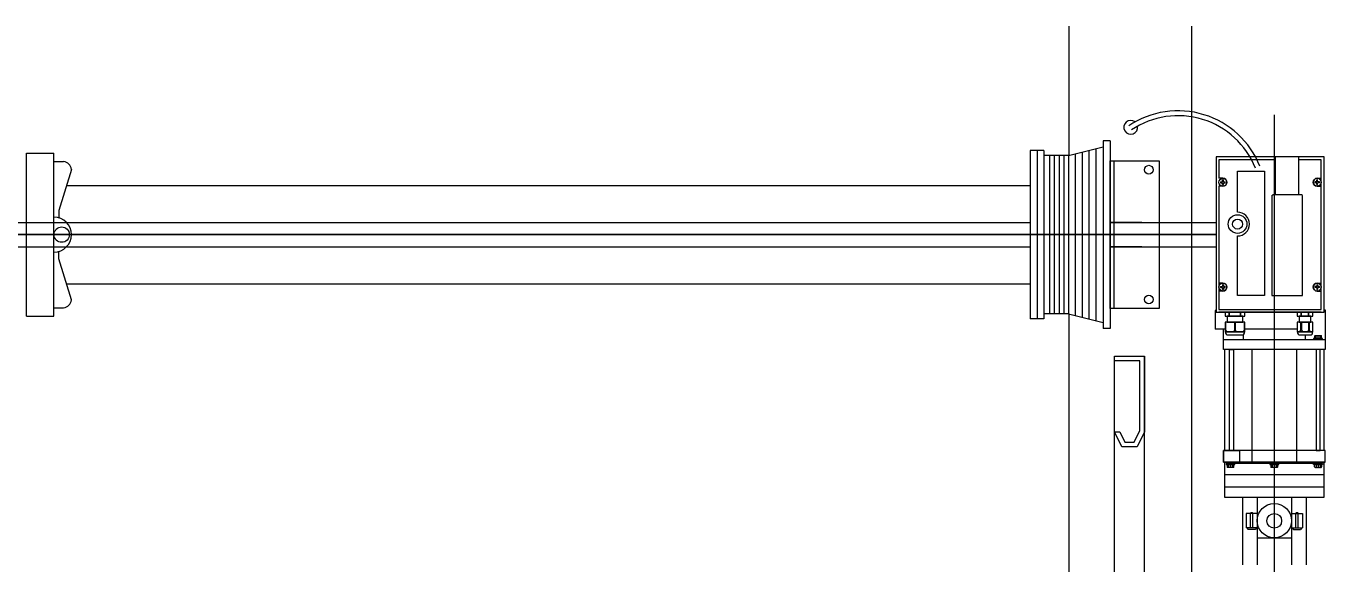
# Model space of a CAD drawing. Header units: millimetres. Extents: x 34479 to 326239, y 111570 to 168880.
# Drawn here: x 194540 to 195201, y 167183 to 167458 of the extents above; entities that cross this region are included whole.
import ezdxf

# ---------------------------------------------------------------- set-up
doc = ezdxf.new("R2010")
doc.units = ezdxf.units.MM
doc.header["$LTSCALE"] = 100
doc.header["$MEASUREMENT"] = 0
doc.layers.get('0').update_dxf_attribs({"linetype": 'CONTINUOUS'})
for name, color, linetype in [('FIN', 8, 'CONTINUOUS'), ('LC-003-002-----0', 1, 'CONTINUOUS'), ('OHD Frame', 2, 'CONTINUOUS'), ('OHD Track', 4, 'CONTINUOUS')]:
    doc.layers.add(name, color=color, linetype=linetype)

msp = doc.modelspace()

# ---------------------------------------------------------------- linework, layer by layer
at = {"color": 1}
for p, q in [((195175.62, 167412.35, 0), (195175.62, 167170.9, 0)), ((195092.01, 167399.14, 0), (195088.51, 167399.14, 0)), ((195058.35, 167394.27, 0), (195051.35, 167394.27, 0)), ((195070.76, 167391.73, 0), (195058.35, 167391.73, 0)), ((194560.56, 167376.39, 0), (195051.35, 167376.39, 0)), ((194560.56, 167326.39, 0), (195051.35, 167326.39, 0)), ((195070.76, 167311.23, 0), (195058.35, 167311.23, 0)), ((195058.35, 167308.68, 0), (195051.35, 167308.68, 0)), ((195092.01, 167303.81, 0), (195088.51, 167303.81, 0))]:
    msp.add_line(p, q, dxfattribs=at)
at = {"color": 1, "linetype": 'Continuous'}
for p, q in [((195070.76, 167391.73, 0), (195088.51, 167396.14, 0)), ((195088.51, 167399.14, 0), (195088.51, 167303.81, 0)), ((195092.01, 167399.14, 0), (195092.01, 167303.81, 0)), ((195051.35, 167394.27, 0), (195051.35, 167308.68, 0)), ((195054.85, 167394.27, 0), (195054.85, 167308.68, 0)), ((195058.35, 167394.27, 0), (195058.35, 167308.68, 0)), ((195070.76, 167391.73, 0), (195070.76, 167311.23, 0)), ((195070.76, 167311.23, 0), (195088.51, 167306.81, 0))]:
    msp.add_line(p, q, dxfattribs=at)
at = {"color": 3}
for p, q in [((194540.25, 167309.99, 0), (194540.25, 167392.96, 0)), ((194540.25, 167392.96, 0), (194554.24, 167392.96, 0)), ((194554.24, 167309.99, 0), (194554.24, 167392.96, 0)), ((194554.24, 167388.66, 0), (194559.13, 167388.66, 0)), ((194563.11, 167384.67, 0), (194556.67, 167363.76, 0)), ((194556.67, 167363.76, 0), (194556.67, 167360, 0)), ((194556.67, 167339.19, 0), (194556.67, 167342.95, 0)), ((194563.11, 167318.28, 0), (194556.67, 167339.19, 0)), ((194540.25, 167309.99, 0), (194554.24, 167309.99, 0)), ((194554.24, 167314.29, 0), (194559.13, 167314.29, 0)), ((195094.19, 163432.59, 0), (195094.19, 167289.71, 0)), ((195109.59, 163432.59, 0), (195109.59, 167289.71, 0))]:
    msp.add_line(p, q, dxfattribs=at)
at = {"color": 8, "linetype": 'Continuous'}
for p, q in [((195061.13, 167391.73, 0), (195061.13, 167311.23, 0)), ((195063.58, 167391.73, 0), (195063.58, 167311.23, 0)), ((195066.03, 167391.73, 0), (195066.03, 167311.23, 0)), ((195068.48, 167391.73, 0), (195068.48, 167311.23, 0)), ((195074.26, 167392.6, 0), (195074.26, 167310.35, 0)), ((195077.76, 167393.47, 0), (195077.76, 167309.48, 0)), ((195081.26, 167394.34, 0), (195081.26, 167308.61, 0)), ((195084.76, 167395.21, 0), (195084.76, 167307.74, 0))]:
    msp.add_line(p, q, dxfattribs=at)
at = {"color": 0}
for p, q in [((195176.26, 167371.79, 0), (195176.26, 167390.98, 0)), ((195188.05, 167371.79, 0), (195188.05, 167390.98, 0)), ((195094.01, 167313.98, 0), (195094.01, 167388.98, 0)), ((195149.46, 167380.14, 0), (195147.46, 167380.14, 0)), ((195149.46, 167376.14, 0), (195147.46, 167376.14, 0)), ((195197.46, 167380.14, 0), (195199.46, 167380.14, 0)), ((195197.46, 167376.14, 0), (195199.46, 167376.14, 0)), ((195174.32, 167371.39, 0), (195174.89, 167371.79, 0)), ((195189.99, 167371.39, 0), (195189.41, 167371.79, 0)), ((195149.46, 167326.81, 0), (195147.46, 167326.81, 0)), ((195197.46, 167326.81, 0), (195199.46, 167326.81, 0)), ((195149.46, 167322.81, 0), (195147.46, 167322.81, 0)), ((195197.46, 167322.81, 0), (195199.46, 167322.81, 0)), ((195145.96, 167312.96, 0), (195145.46, 167312.96, 0)), ((195145.46, 167312.96, 0), (195145.46, 167303.44, 0)), ((195199.46, 167311.98, 0), (195147.46, 167311.98, 0)), ((195152.6, 167309.98, 0), (195152.6, 167311.98, 0)), ((195152.85, 167309.98, 0), (195152.85, 167311.98, 0)), ((195158.35, 167309.98, 0), (195158.35, 167311.98, 0)), ((195158.6, 167309.98, 0), (195158.6, 167311.98, 0)), ((195189.28, 167309.98, 0), (195189.28, 167311.98, 0)), ((195189.53, 167309.98, 0), (195189.53, 167311.98, 0)), ((195193.03, 167309.98, 0), (195193.03, 167311.98, 0)), ((195193.28, 167309.98, 0), (195193.28, 167311.98, 0)), ((195200.96, 167313.22, 0), (195201.46, 167313.22, 0)), ((195201.46, 167313.22, 0), (195201.46, 167293.05, 0)), ((195150.6, 167303.44, 0), (195145.46, 167303.44, 0)), ((195149.79, 167298.12, 0), (195149.79, 167303.44, 0)), ((195187.28, 167303.44, 0), (195160.6, 167303.44, 0)), ((195160, 167298.12, 0), (195160, 167300.77, 0)), ((195191.28, 167300.48, 0), (195191.28, 167298.12, 0)), ((195196.17, 167299.92, 0), (195196.17, 167298.62, 0)), ((195196.17, 167298.62, 0), (195199.67, 167298.62, 0)), ((195196.42, 167300.17, 0), (195196.67, 167300.17, 0)), ((195196.92, 167298.62, 0), (195196.92, 167299.92, 0)), ((195197.17, 167300.17, 0), (195197.67, 167300.17, 0)), ((195197.92, 167298.62, 0), (195197.92, 167299.92, 0)), ((195198.17, 167300.17, 0), (195198.67, 167300.17, 0)), ((195198.92, 167298.62, 0), (195198.92, 167299.92, 0)), ((195199.17, 167300.17, 0), (195199.42, 167300.17, 0)), ((195199.67, 167298.62, 0), (195199.67, 167299.92, 0)), ((195150.29, 167293.05, 0), (195150.29, 167241.78, 0)), ((195200.96, 167241.78, 0), (195200.96, 167293.05, 0)), ((195155.08, 167234.62, 0), (195151.58, 167234.62, 0)), ((195151.58, 167234.62, 0), (195151.58, 167233.32, 0)), ((195152.08, 167233.07, 0), (195151.83, 167233.07, 0)), ((195152.33, 167234.62, 0), (195152.33, 167233.32, 0)), ((195153.08, 167233.07, 0), (195152.58, 167233.07, 0)), ((195153.33, 167234.62, 0), (195153.33, 167233.32, 0)), ((195154.08, 167233.07, 0), (195153.58, 167233.07, 0)), ((195154.33, 167234.62, 0), (195154.33, 167233.32, 0)), ((195154.83, 167233.07, 0), (195154.58, 167233.07, 0)), ((195155.08, 167233.32, 0), (195155.08, 167234.62, 0)), ((195177.37, 167234.62, 0), (195173.87, 167234.62, 0)), ((195173.87, 167234.62, 0), (195173.87, 167233.32, 0)), ((195174.37, 167233.07, 0), (195174.12, 167233.07, 0)), ((195174.62, 167234.62, 0), (195174.62, 167233.32, 0)), ((195175.37, 167233.07, 0), (195174.87, 167233.07, 0)), ((195175.62, 167234.62, 0), (195175.62, 167233.32, 0)), ((195176.37, 167233.07, 0), (195175.87, 167233.07, 0)), ((195176.62, 167234.62, 0), (195176.62, 167233.32, 0)), ((195177.12, 167233.07, 0), (195176.87, 167233.07, 0)), ((195177.37, 167233.32, 0), (195177.37, 167234.62, 0)), ((195196.17, 167234.62, 0), (195199.67, 167234.62, 0)), ((195196.17, 167233.32, 0), (195196.17, 167234.62, 0)), ((195196.42, 167233.07, 0), (195196.67, 167233.07, 0)), ((195196.92, 167234.62, 0), (195196.92, 167233.32, 0)), ((195197.17, 167233.07, 0), (195197.67, 167233.07, 0)), ((195197.92, 167234.62, 0), (195197.92, 167233.32, 0)), ((195198.17, 167233.07, 0), (195198.67, 167233.07, 0)), ((195198.92, 167234.62, 0), (195198.92, 167233.32, 0)), ((195199.17, 167233.07, 0), (195199.42, 167233.07, 0)), ((195199.67, 167234.62, 0), (195199.67, 167233.32, 0)), ((195150.29, 167229.5, 0), (195200.96, 167229.5, 0)), ((195150.29, 167223.21, 0), (195150.29, 167217.98, 0)), ((195150.29, 167223.21, 0), (195200.96, 167223.21, 0)), ((195150.29, 167217.98, 0), (195200.96, 167217.98, 0)), ((195159.37, 167217.98, 0), (195159.37, 167183.48, 0)), ((195166.87, 167217.98, 0), (195166.87, 167183.48, 0)), ((195184.37, 167217.98, 0), (195184.37, 167183.48, 0)), ((195191.87, 167217.98, 0), (195191.87, 167183.48, 0)), ((195200.96, 167217.98, 0), (195200.96, 167223.21, 0)), ((195161.3, 167209.69, 0), (195161.3, 167202.33, 0)), ((195166.87, 167209.69, 0), (195161.3, 167209.69, 0)), ((195163.46, 167209.79, 0), (195163.61, 167209.95, 0)), ((195163.46, 167202.33, 0), (195163.46, 167209.79, 0)), ((195164.71, 167209.79, 0), (195164.55, 167209.95, 0)), ((195164.71, 167202.33, 0), (195164.71, 167209.79, 0)), ((195184.37, 167209.69, 0), (195189.95, 167209.69, 0)), ((195186.54, 167209.79, 0), (195186.69, 167209.95, 0)), ((195186.54, 167202.33, 0), (195186.54, 167209.79, 0)), ((195187.79, 167209.79, 0), (195187.63, 167209.95, 0)), ((195187.79, 167202.33, 0), (195187.79, 167209.79, 0)), ((195189.95, 167209.69, 0), (195189.95, 167202.33, 0)), ((195166.87, 167202.33, 0), (195161.3, 167202.33, 0)), ((195161.58, 167202.33, 0), (195162.34, 167201.57, 0)), ((195165.83, 167201.57, 0), (195162.34, 167201.57, 0)), ((195166.58, 167202.33, 0), (195165.83, 167201.57, 0)), ((195184.37, 167202.33, 0), (195189.95, 167202.33, 0)), ((195184.66, 167202.33, 0), (195185.42, 167201.57, 0)), ((195185.42, 167201.57, 0), (195188.91, 167201.57, 0)), ((195189.66, 167202.33, 0), (195188.91, 167201.57, 0)), ((195166.87, 167197.26, 0), (195184.37, 167197.26, 0))]:
    msp.add_line(p, q, dxfattribs=at)
at = {"color": 2}
for p, q in [((192812.69, 167357.73, 0), (195051.35, 167357.73, 0)), ((195092.01, 167357.73, 0), (195145.96, 167357.73, 0)), ((195108.13, 167357.73, 0), (195092.01, 167357.73, 0)), ((192812.69, 167345.23, 0), (195051.35, 167345.23, 0)), ((195092.01, 167345.23, 0), (195145.96, 167345.23, 0)), ((195108.13, 167345.23, 0), (195092.01, 167345.23, 0))]:
    msp.add_line(p, q, dxfattribs=at)
at = {"color": 8}
for p, q in [((190426.54, 167351.48, 0), (195145.96, 167351.48, 0)), ((195145.96, 167351.48, 0), (190436.2, 167351.48, 0))]:
    msp.add_line(p, q, dxfattribs=at)
at = {"color": 0, "elevation": 0}
for points in [[(195145.96, 167311.98), (195200.96, 167311.98), (195200.96, 167390.98), (195145.96, 167390.98)], [(195117.01, 167313.98), (195092.01, 167313.98), (195092.01, 167388.98), (195117.01, 167388.98)], [(195150.6, 167309.98), (195160.6, 167309.98), (195160.6, 167311.98), (195150.6, 167311.98)], [(195151.6, 167306.98), (195159.6, 167306.98), (195159.6, 167309.98), (195151.6, 167309.98)], [(195187.28, 167309.98), (195195.28, 167309.98), (195195.28, 167311.98), (195187.28, 167311.98)], [(195188.28, 167306.98), (195194.28, 167306.98), (195194.28, 167309.98), (195188.28, 167309.98)], [(195150.6, 167301.98), (195160.6, 167301.98), (195160.6, 167306.98), (195150.6, 167306.98)], [(195187.28, 167301.98), (195195.28, 167301.98), (195195.28, 167306.98), (195187.28, 167306.98)], [(195149.79, 167298.12), (195201.46, 167298.12), (195201.46, 167293.05), (195149.79, 167293.05)], [(195195.67, 167298.12), (195200.17, 167298.12), (195200.17, 167298.62), (195195.67, 167298.62)], [(195152.82, 167241.78), (195152.82, 167293.05), (195154.82, 167293.05), (195154.82, 167241.78)], [(195164.12, 167235.79), (195187.12, 167235.79), (195187.12, 167293.05), (195164.12, 167293.05)], [(195198.92, 167241.78), (195198.92, 167293.05), (195196.92, 167293.05), (195196.92, 167241.78)], [(195149.79, 167235.79), (195201.46, 167235.79), (195201.46, 167241.78), (195149.79, 167241.78)], [(195149.79, 167241.78), (195157.92, 167241.78), (195157.92, 167235.79), (195149.79, 167235.79)], [(195150.29, 167223.21), (195200.96, 167223.21), (195200.96, 167235.79), (195150.29, 167235.79)], [(195155.58, 167235.12), (195151.08, 167235.12), (195151.08, 167234.62), (195155.58, 167234.62)], [(195152.74, 167235.79), (195198.68, 167235.79), (195198.68, 167235.12), (195152.74, 167235.12)], [(195177.87, 167235.12), (195173.37, 167235.12), (195173.37, 167234.62), (195177.87, 167234.62)], [(195195.67, 167235.12), (195200.17, 167235.12), (195200.17, 167234.62), (195195.67, 167234.62)]]:
    msp.add_lwpolyline(points, close=True, dxfattribs=at)
for points in [[(195147.46, 167376.14), (195147.46, 167313.48), (195199.46, 167313.48), (195199.46, 167389.48), (195188.05, 167389.48)], [(195176.26, 167389.48), (195147.46, 167389.48), (195147.46, 167380.14)], [(195156.93, 167362.91), (195156.93, 167383.7), (195170.6, 167383.7), (195170.6, 167320.5), (195156.93, 167320.5), (195156.93, 167350.82)], [(195174.32, 167371.39), (195174.32, 167320.5), (195189.99, 167320.5), (195189.99, 167371.39)], [(195189.41, 167371.79), (195174.89, 167371.79)], [(195155.48, 167302.93), (195155.48, 167306.98), (195150.73, 167306.98), (195150.73, 167302.93)], [(195160.48, 167302.93), (195160.48, 167306.98), (195155.73, 167306.98), (195155.73, 167302.93)], [(195189.15, 167302.93), (195189.15, 167306.98), (195187.28, 167306.98)], [(195193.15, 167302.93), (195193.15, 167306.98), (195189.4, 167306.98), (195189.4, 167302.93)], [(195195.28, 167306.98), (195193.4, 167306.98), (195193.4, 167302.93)], [(195160.6, 167301.98), (195150.6, 167301.98)], [(195151.74, 167302.23), (195154.46, 167302.23)], [(195152.1, 167300.48), (195159.1, 167300.48)], [(195156.74, 167302.23), (195159.46, 167302.23)], [(195187.28, 167302.23), (195188.14, 167302.23)], [(195195.28, 167301.98), (195187.28, 167301.98)], [(195188.78, 167300.48), (195193.78, 167300.48)], [(195190.42, 167302.23), (195192.14, 167302.23)], [(195194.42, 167302.23), (195195.28, 167302.23)]]:
    msp.add_lwpolyline(points, dxfattribs=at)
at = {"color": 0}
for centre, radius in [((195111.76, 167384.48, 0), 2.25), ((195156.93, 167356.87, 0), 4.74), ((195156.93, 167356.87, 0), 2.56), ((195111.76, 167318.48, 0), 2.25), ((195175.62, 167206.01, 0), 8.75), ((195175.62, 167205.93, 0), 3.75)]:
    msp.add_circle(centre, radius, dxfattribs=at)
at = {"color": 3}
msp.add_circle((194558.17, 167351.48, 0), 3.9, dxfattribs=at)
for centre, radius, start, end in [((194558.68, 167384.23, 0), 4.45, 5.63752, 84.24179), ((194554.24, 167351.48, 0), 8.87, 270, 90), ((194558.68, 167318.72, 0), 4.45, 275.75821, 354.36248)]:
    msp.add_arc(centre, radius, start, end, dxfattribs=at)
at = {"color": 0}
for centre, radius, start, end in [((195149.46, 167378.14, 0), 2, 270, 90), ((195197.46, 167378.14, 0), 2, 90, 270), ((195156.93, 167356.87, 0), 6.05, 270, 90), ((195149.46, 167324.81, 0), 2, 270, 90), ((195197.46, 167324.81, 0), 2, 90, 270), ((195152.1, 167301.98, 0), 1.5, 180, 270), ((195151.95, 167303.62, 0), 1.41, 209.45017, 261.26421), ((195154.25, 167303.62, 0), 1.41, 278.73579, 330.54983), ((195156.95, 167303.62, 0), 1.41, 209.45017, 261.26421), ((195159.1, 167301.98, 0), 1.5, 270, 0), ((195159.25, 167303.62, 0), 1.41, 278.73579, 330.54983), ((195188.78, 167301.98, 0), 1.5, 180, 270), ((195187.92, 167303.62, 0), 1.41, 278.73579, 330.54983), ((195190.63, 167303.62, 0), 1.41, 209.45017, 261.26421), ((195191.92, 167303.62, 0), 1.41, 278.73579, 330.54983), ((195194.63, 167303.62, 0), 1.41, 209.45017, 261.26421), ((195193.78, 167301.98, 0), 1.5, 270, 0), ((195196.42, 167299.92, 0), 0.25, 90, 180), ((195196.67, 167299.92, 0), 0.25, 0, 90), ((195197.17, 167299.92, 0), 0.25, 90, 180), ((195197.67, 167299.92, 0), 0.25, 0, 90), ((195198.17, 167299.92, 0), 0.25, 90, 180), ((195198.67, 167299.92, 0), 0.25, 0, 90), ((195199.17, 167299.92, 0), 0.25, 90, 180), ((195199.42, 167299.92, 0), 0.25, 0, 90), ((195151.83, 167233.32, 0), 0.25, 180, 270), ((195152.08, 167233.32, 0), 0.25, 270, 0), ((195152.58, 167233.32, 0), 0.25, 180, 270), ((195153.08, 167233.32, 0), 0.25, 270, 0), ((195153.58, 167233.32, 0), 0.25, 180, 270), ((195154.08, 167233.32, 0), 0.25, 270, 0), ((195154.58, 167233.32, 0), 0.25, 180, 270), ((195154.83, 167233.32, 0), 0.25, 270, 0), ((195174.12, 167233.32, 0), 0.25, 180, 270), ((195174.37, 167233.32, 0), 0.25, 270, 0), ((195174.87, 167233.32, 0), 0.25, 180, 270), ((195175.37, 167233.32, 0), 0.25, 270, 0), ((195175.87, 167233.32, 0), 0.25, 180, 270), ((195176.37, 167233.32, 0), 0.25, 270, 0), ((195176.87, 167233.32, 0), 0.25, 180, 270), ((195177.12, 167233.32, 0), 0.25, 270, 0), ((195196.42, 167233.32, 0), 0.25, 180, 270), ((195196.67, 167233.32, 0), 0.25, 270, 0), ((195197.17, 167233.32, 0), 0.25, 180, 270), ((195197.67, 167233.32, 0), 0.25, 270, 0), ((195198.17, 167233.32, 0), 0.25, 180, 270), ((195198.67, 167233.32, 0), 0.25, 270, 0), ((195199.17, 167233.32, 0), 0.25, 180, 270), ((195199.42, 167233.32, 0), 0.25, 270, 0), ((195164.08, 167202.23, 0), 7.73, 86.51513, 93.48487), ((195187.16, 167202.23, 0), 7.73, 86.51513, 93.48487)]:
    msp.add_arc(centre, radius, start, end, dxfattribs=at)
at = {"layer": 'FIN', "color": 0}
for centre, radius, start, end in [((195102.54, 167406.05, 0), 3.54, 51.15225, 9.77542), ((195126.62, 167369.54, 0), 44.94, 21.84928, 123.96561), ((195126.62, 167369.54, 0), 42.44, 21.84928, 123.96561)]:
    msp.add_arc(centre, radius, start, end, dxfattribs=at)
at = {"layer": 'LC-003-002-----0'}
for p, q in [((195148.28, 167378.38, 0), (195149.22, 167378.38, 0)), ((195148.28, 167377.9, 0), (195149.22, 167377.9, 0)), ((195149.22, 167378.38, 0), (195149.22, 167379.31, 0)), ((195149.22, 167376.96, 0), (195149.22, 167377.9, 0)), ((195149.7, 167378.38, 0), (195149.7, 167379.31, 0)), ((195149.7, 167378.38, 0), (195150.63, 167378.38, 0)), ((195149.7, 167376.96, 0), (195149.7, 167377.9, 0)), ((195149.7, 167377.9, 0), (195150.63, 167377.9, 0)), ((195197.22, 167378.38, 0), (195196.28, 167378.38, 0)), ((195197.22, 167377.9, 0), (195196.28, 167377.9, 0)), ((195197.22, 167378.38, 0), (195197.22, 167379.31, 0)), ((195197.22, 167376.96, 0), (195197.22, 167377.9, 0)), ((195197.7, 167378.38, 0), (195197.7, 167379.31, 0)), ((195198.63, 167378.38, 0), (195197.7, 167378.38, 0)), ((195197.7, 167376.96, 0), (195197.7, 167377.9, 0)), ((195198.63, 167377.9, 0), (195197.7, 167377.9, 0)), ((195148.28, 167325.05, 0), (195149.22, 167325.05, 0)), ((195148.28, 167324.57, 0), (195149.22, 167324.57, 0)), ((195149.22, 167325.99, 0), (195149.22, 167325.05, 0)), ((195149.22, 167324.57, 0), (195149.22, 167323.64, 0)), ((195149.7, 167325.99, 0), (195149.7, 167325.05, 0)), ((195149.7, 167325.05, 0), (195150.63, 167325.05, 0)), ((195149.7, 167324.57, 0), (195150.63, 167324.57, 0)), ((195149.7, 167324.57, 0), (195149.7, 167323.64, 0)), ((195197.22, 167325.05, 0), (195196.28, 167325.05, 0)), ((195197.22, 167324.57, 0), (195196.28, 167324.57, 0)), ((195197.22, 167325.99, 0), (195197.22, 167325.05, 0)), ((195197.22, 167324.57, 0), (195197.22, 167323.64, 0)), ((195197.7, 167325.99, 0), (195197.7, 167325.05, 0)), ((195198.63, 167325.05, 0), (195197.7, 167325.05, 0)), ((195198.63, 167324.57, 0), (195197.7, 167324.57, 0)), ((195197.7, 167324.57, 0), (195197.7, 167323.64, 0))]:
    msp.add_line(p, q, dxfattribs=at)
for centre in [(195149.46, 167378.14, 0), (195197.46, 167378.14, 0), (195149.46, 167324.81, 0), (195197.46, 167324.81, 0)]:
    msp.add_circle(centre, 2, dxfattribs=at)
for centre, start, end in [((195149.46, 167378.14, 0), 168.46304, 191.53696), ((195149.46, 167378.14, 0), 78.46304, 101.53696), ((195149.46, 167378.14, 0), 258.46304, 281.53696), ((195149.46, 167378.14, 0), 348.46304, 11.53696), ((195197.46, 167378.14, 0), 168.46304, 191.53696), ((195197.46, 167378.14, 0), 78.46304, 101.53696), ((195197.46, 167378.14, 0), 258.46304, 281.53696), ((195197.46, 167378.14, 0), 348.46304, 11.53696), ((195149.46, 167324.81, 0), 168.46304, 191.53696), ((195149.46, 167324.81, 0), 78.46304, 101.53696), ((195149.46, 167324.81, 0), 258.46304, 281.53696), ((195149.46, 167324.81, 0), 348.46304, 11.53696), ((195197.46, 167324.81, 0), 168.46304, 191.53696), ((195197.46, 167324.81, 0), 78.46304, 101.53696), ((195197.46, 167324.81, 0), 258.46304, 281.53696), ((195197.46, 167324.81, 0), 348.46304, 11.53696)]:
    msp.add_arc(centre, 1.2, start, end, dxfattribs=at)
at = {"layer": 'OHD Frame', "color": 1}
for p, q in [((195070.94, 167457.59, 0), (195070.94, 167391.77, 0)), ((195133.44, 167457.59, 0), (195133.44, 163432.59, 0)), ((195070.94, 167311.18, 0), (195070.94, 166020.09, 0))]:
    msp.add_line(p, q, dxfattribs=at)
at = {"layer": 'OHD Track', "color": 1, "elevation": 0}
msp.add_lwpolyline([(195109.59, 167289.71), (195109.59, 167251.21), (195105.74, 167243.51), (195098.04, 167243.51), (195094.19, 167251.21), (195096.94, 167251.21), (195099.56, 167245.98), (195104.21, 167245.98), (195107.12, 167251.79), (195107.12, 167287.25), (195094.19, 167287.25), (195094.19, 167289.71)], close=True, dxfattribs=at)

doc.saveas('drawing.dxf')
